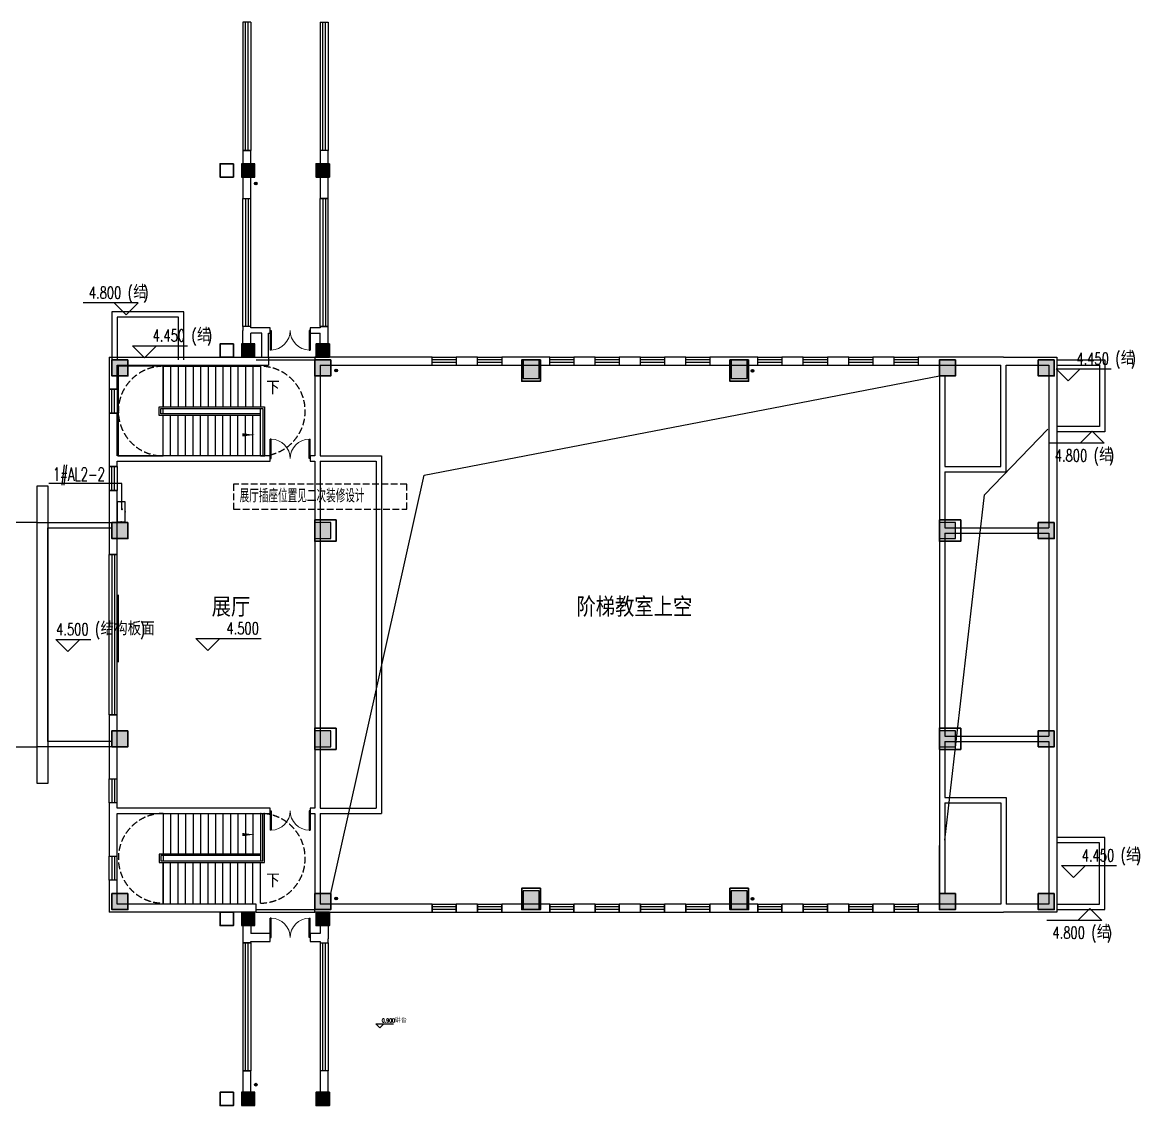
# Model space of a CAD drawing. Extents: x 0 to 302064749, y -59725395 to 1524223.
# Drawn here: x 2055353 to 2097207, y 1315480 to 1356080 of the extents above; entities that cross this region are included whole.
import ezdxf
from ezdxf.enums import TextEntityAlignment as Align

# ---------------------------------------------------------------- set-up
doc = ezdxf.new("R2010")
doc.units = 0
doc.header["$LTSCALE"] = 1000
doc.linetypes.add('DASH', pattern=[0.35, 0.25, -0.1])
for name, color, linetype in [('0-底图', 7, 'Continuous'), ('A-ANNO-IDEN-LEVL', 3, 'Continuous'), ('A-ANNO-TXT', 7, 'Continuous'), ('COLU', 7, 'Continuous'), ('COLU_HATCH', 251, 'Continuous'), ('DIM-箱柜', 7, 'Continuous'), ('DIM_ELEV', 3, 'Continuous'), ('DIM_SYMB', 3, 'Continuous'), ('DOOR_FIRE', 4, 'Continuous'), ('DOTLN', 2, 'DASH'), ('EQUIP-箱柜', 3, 'Continuous'), ('PUB_DIM', 3, 'Continuous'), ('PUB_TEXT', 7, 'Continuous'), ('STAIR', 2, 'Continuous'), ('TEL_TEXT', 7, 'Continuous'), ('TEXT', 7, 'Continuous'), ('WALL', 2, 'Continuous'), ('WINDOW', 4, 'Continuous'), ('公用-标高', 3, 'Continuous'), ('公用-说明', 7, 'Continuous'), ('家具', 8, 'Continuous'), ('建筑-楼梯', 2, 'Continuous'), ('排水', 153, 'Continuous'), ('构造做法', 140, 'Continuous'), ('看线', 30, 'Continuous')]:
    doc.layers.add(name, color=color, linetype=linetype)
doc.layers.add('砼柱', color=2, linetype='Continuous', lineweight=35)
doc.styles.add('_TCH_DIM', font='SIMPLEX', dxfattribs={"width": 0.8, "height": 5, "bigfont": 'HZTXT'})
doc.styles.add('_TEL_DIM', font='simplex.shx', dxfattribs={"width": 0.8, "height": 3.5, "bigfont": 'gbcbig.shx'})
doc.styles.get("Standard").update_dxf_attribs({"font": 'geniso.shx', "bigfont": 'hztxt.shx'})

# ---------------------------------------------------------------- blocks, each defined once
blk = doc.blocks.new('$equip$00002928')
for p, q in [((-0.75, 0.6), (-0.75, 0)), ((0.75, 0.6), (-0.75, 0.6)), ((0.75, 0), (0.75, 0.6)), ((-0.75, 0), (0.75, 0))]:
    blk.add_line(p, q)
at = {"const_width": 0.04}
blk.add_lwpolyline([(-0.75, 0.6), (-0.75, 0), (0.75, 0), (0.75, 0.6), (-0.75, 0.6), (-0.75, 0)], dxfattribs=at)
for p in [(-0.75, 0.3), (0, 0.6), (0.75, 0.3), (0, 0)]:
    blk.add_point(p)
at = {"color": 7, "style": '_TEL_DIM', "flags": 1}
for tag in ['A', 'REMARK']:
    blk.add_attdef(tag, text='', height=0.00002, dxfattribs=at).set_placement((0, 0), align=Align.MIDDLE_CENTER)
blk = doc.blocks.new('bp')
at = {"layer": '构造做法'}
for points in [[(684404, 661018), (686204, 661018), (686204, 658318), (684404, 658318)], [(684404, 660818), (686004, 660818), (686004, 658518), (684404, 658518)]]:
    blk.add_lwpolyline(points, dxfattribs=at)
blk = doc.blocks.new('ng')
at = {"layer": '排水'}
for p, q in [((345991, 781358), (346091, 781358)), ((346041, 781408), (346041, 781308))]:
    blk.add_line(p, q, dxfattribs=at)
blk.add_circle((346041, 781358), 50, dxfattribs=at)
blk = doc.blocks.new('222222')
at = {"layer": 'COLU_HATCH'}
h = blk.add_hatch(color=256, dxfattribs=at)
h.dxf.hatch_style = 1
h.paths.add_polyline_path([(1247542, 1088541), (1247542, 1089041), (1247042, 1089041), (1247042, 1088541)])
h = blk.add_hatch(color=256, dxfattribs=at)
h.dxf.hatch_style = 1
h.paths.add_polyline_path([(1250342, 1088541), (1250342, 1089041), (1249842, 1089041), (1249842, 1088541)])
h = blk.add_hatch(color=256, dxfattribs=at)
h.dxf.hatch_style = 1
h.paths.add_polyline_path([(1247542, 1081791), (1247542, 1082291), (1247042, 1082291), (1247042, 1081791)])
h = blk.add_hatch(color=256, dxfattribs=at)
h.dxf.hatch_style = 1
h.paths.add_polyline_path([(1250342, 1081791), (1250342, 1082291), (1249842, 1082291), (1249842, 1081791)])
h = blk.add_hatch(color=256, dxfattribs=at)
h.dxf.hatch_style = 1
h.paths.add_polyline_path([(1242792, 1081091), (1242792, 1081691), (1242192, 1081691), (1242192, 1081091)])
h = blk.add_hatch(color=256, dxfattribs=at)
h.dxf.hatch_style = 1
h.paths.add_polyline_path([(1250392, 1081091), (1250392, 1081691), (1249792, 1081691), (1249792, 1081091)])
h = blk.add_hatch(color=256, dxfattribs=at)
h.dxf.hatch_style = 1
h.paths.add_polyline_path([(1258192, 1080991), (1258192, 1081691), (1257592, 1081691), (1257592, 1080991)])
h = blk.add_hatch(color=256, dxfattribs=at)
h.dxf.hatch_style = 1
h.paths.add_polyline_path([(1265992, 1080991), (1265992, 1081691), (1265392, 1081691), (1265392, 1080991)])
h = blk.add_hatch(color=256, dxfattribs=at)
h.dxf.hatch_style = 1
h.paths.add_polyline_path([(1273792, 1081091), (1273792, 1081691), (1273192, 1081691), (1273192, 1081091)])
h = blk.add_hatch(color=256, dxfattribs=at)
h.dxf.hatch_style = 1
h.paths.add_polyline_path([(1277492, 1081091), (1277492, 1081691), (1276892, 1081691), (1276892, 1081091)])
h = blk.add_hatch(color=256, dxfattribs=at)
h.dxf.hatch_style = 1
h.paths.add_polyline_path([(1242792, 1074991), (1242792, 1075591), (1242192, 1075591), (1242192, 1074991)])
h = blk.add_hatch(color=256, dxfattribs=at)
h.dxf.hatch_style = 1
h.paths.add_polyline_path([(1250392, 1074991), (1250392, 1075591), (1249792, 1075591), (1249792, 1074991)])
h = blk.add_hatch(color=256, dxfattribs=at)
h.dxf.hatch_style = 1
h.paths.add_polyline_path([(1273792, 1074991), (1273792, 1075591), (1273192, 1075591), (1273192, 1074991)])
h = blk.add_hatch(color=256, dxfattribs=at)
h.dxf.hatch_style = 1
h.paths.add_polyline_path([(1277492, 1074991), (1277492, 1075591), (1276892, 1075591), (1276892, 1074991)])
h = blk.add_hatch(color=256, dxfattribs=at)
h.dxf.hatch_style = 1
h.paths.add_polyline_path([(1242792, 1067191), (1242792, 1067791), (1242192, 1067791), (1242192, 1067191)])
h = blk.add_hatch(color=256, dxfattribs=at)
h.dxf.hatch_style = 1
h.paths.add_polyline_path([(1250392, 1067191), (1250392, 1067791), (1249792, 1067791), (1249792, 1067191)])
h = blk.add_hatch(color=256, dxfattribs=at)
h.dxf.hatch_style = 1
h.paths.add_polyline_path([(1273792, 1067191), (1273792, 1067791), (1273192, 1067791), (1273192, 1067191)])
h = blk.add_hatch(color=256, dxfattribs=at)
h.dxf.hatch_style = 1
h.paths.add_polyline_path([(1277492, 1067191), (1277492, 1067791), (1276892, 1067791), (1276892, 1067191)])
h = blk.add_hatch(color=256, dxfattribs=at)
h.dxf.hatch_style = 1
h.paths.add_polyline_path([(1242792, 1061091), (1242792, 1061691), (1242192, 1061691), (1242192, 1061091)])
h = blk.add_hatch(color=256, dxfattribs=at)
h.dxf.hatch_style = 1
h.paths.add_polyline_path([(1250392, 1061091), (1250392, 1061691), (1249792, 1061691), (1249792, 1061091)])
h = blk.add_hatch(color=256, dxfattribs=at)
h.dxf.hatch_style = 1
h.paths.add_polyline_path([(1258192, 1061091), (1258192, 1061791), (1257592, 1061791), (1257592, 1061091)])
h = blk.add_hatch(color=256, dxfattribs=at)
h.dxf.hatch_style = 1
h.paths.add_polyline_path([(1265992, 1061091), (1265992, 1061791), (1265392, 1061791), (1265392, 1061091)])
h = blk.add_hatch(color=256, dxfattribs=at)
h.dxf.hatch_style = 1
h.paths.add_polyline_path([(1273792, 1061091), (1273792, 1061691), (1273192, 1061691), (1273192, 1061091)])
h = blk.add_hatch(color=256, dxfattribs=at)
h.dxf.hatch_style = 1
h.paths.add_polyline_path([(1277492, 1061091), (1277492, 1061691), (1276892, 1061691), (1276892, 1061091)])
h = blk.add_hatch(color=256, dxfattribs=at)
h.dxf.hatch_style = 1
h.paths.add_polyline_path([(1247542, 1060491), (1247542, 1060991), (1247042, 1060991), (1247042, 1060491)])
h = blk.add_hatch(color=256, dxfattribs=at)
h.dxf.hatch_style = 1
h.paths.add_polyline_path([(1250342, 1060491), (1250342, 1060991), (1249842, 1060991), (1249842, 1060491)])
h = blk.add_hatch(color=256, dxfattribs=at)
h.dxf.hatch_style = 1
h.paths.add_polyline_path([(1247542, 1053741), (1247542, 1054241), (1247042, 1054241), (1247042, 1053741)])
h = blk.add_hatch(color=256, dxfattribs=at)
h.dxf.hatch_style = 1
h.paths.add_polyline_path([(1250342, 1053741), (1250342, 1054241), (1249842, 1054241), (1249842, 1053741)])
at = {"layer": 'COLU'}
for points in [[(1247542, 1088541), (1247542, 1089041), (1247042, 1089041), (1247042, 1088541)], [(1250342, 1088541), (1250342, 1089041), (1249842, 1089041), (1249842, 1088541)], [(1247542, 1081791), (1247542, 1082291), (1247042, 1082291), (1247042, 1081791)], [(1250342, 1081791), (1250342, 1082291), (1249842, 1082291), (1249842, 1081791)], [(1242792, 1081091), (1242792, 1081691), (1242192, 1081691), (1242192, 1081091)], [(1250392, 1081091), (1250392, 1081691), (1249792, 1081691), (1249792, 1081091)], [(1258192, 1080991), (1258192, 1081691), (1257592, 1081691), (1257592, 1080991)], [(1265992, 1080991), (1265992, 1081691), (1265392, 1081691), (1265392, 1080991)], [(1273792, 1081091), (1273792, 1081691), (1273192, 1081691), (1273192, 1081091)], [(1277492, 1081091), (1277492, 1081691), (1276892, 1081691), (1276892, 1081091)], [(1242792, 1074991), (1242792, 1075591), (1242192, 1075591), (1242192, 1074991)], [(1250392, 1074991), (1250392, 1075591), (1249792, 1075591), (1249792, 1074991)], [(1273792, 1074991), (1273792, 1075591), (1273192, 1075591), (1273192, 1074991)], [(1277492, 1074991), (1277492, 1075591), (1276892, 1075591), (1276892, 1074991)], [(1242792, 1067191), (1242792, 1067791), (1242192, 1067791), (1242192, 1067191)], [(1250392, 1067191), (1250392, 1067791), (1249792, 1067791), (1249792, 1067191)], [(1273792, 1067191), (1273792, 1067791), (1273192, 1067791), (1273192, 1067191)], [(1277492, 1067191), (1277492, 1067791), (1276892, 1067791), (1276892, 1067191)], [(1242792, 1061091), (1242792, 1061691), (1242192, 1061691), (1242192, 1061091)], [(1250392, 1061091), (1250392, 1061691), (1249792, 1061691), (1249792, 1061091)], [(1258192, 1061091), (1258192, 1061791), (1257592, 1061791), (1257592, 1061091)], [(1265992, 1061091), (1265992, 1061791), (1265392, 1061791), (1265392, 1061091)], [(1273792, 1061091), (1273792, 1061691), (1273192, 1061691), (1273192, 1061091)], [(1277492, 1061091), (1277492, 1061691), (1276892, 1061691), (1276892, 1061091)], [(1247542, 1060491), (1247542, 1060991), (1247042, 1060991), (1247042, 1060491)], [(1250342, 1060491), (1250342, 1060991), (1249842, 1060991), (1249842, 1060491)], [(1247542, 1053741), (1247542, 1054241), (1247042, 1054241), (1247042, 1053741)], [(1250342, 1053741), (1250342, 1054241), (1249842, 1054241), (1249842, 1053741)]]:
    blk.add_lwpolyline(points, close=True, dxfattribs=at)
blk = doc.blocks.new('sad')
at = {"layer": '砼柱', "lineweight": 35}
for points in [[(2824858, 565806), (2824358, 565806), (2824358, 565306), (2824858, 565306)], [(2828458, 565806), (2827958, 565806), (2827958, 565306), (2828458, 565306)], [(2824858, 559056), (2824358, 559056), (2824358, 558556), (2824858, 558556)], [(2828458, 559056), (2827958, 559056), (2827958, 558556), (2828458, 558556)], [(2820908, 558456), (2820308, 558456), (2820308, 557856), (2820908, 557856)], [(2828508, 558456), (2827908, 558456), (2827908, 557856), (2828508, 557856)], [(2836358, 558456), (2835658, 558456), (2835658, 557656), (2836358, 557656)], [(2844158, 558456), (2843458, 558456), (2843458, 557656), (2844158, 557656)], [(2851908, 558456), (2851308, 558456), (2851308, 557856), (2851908, 557856)], [(2855608, 558456), (2855008, 558456), (2855008, 557856), (2855608, 557856)], [(2820908, 552356), (2820308, 552356), (2820308, 551756), (2820908, 551756)], [(2828708, 552456), (2827908, 552456), (2827908, 551656), (2828708, 551656)], [(2852108, 552456), (2851308, 552456), (2851308, 551656), (2852108, 551656)], [(2855608, 552356), (2855008, 552356), (2855008, 551756), (2855608, 551756)], [(2820908, 544556), (2820308, 544556), (2820308, 543956), (2820908, 543956)], [(2828708, 544656), (2827908, 544656), (2827908, 543856), (2828708, 543856)], [(2852108, 544656), (2851308, 544656), (2851308, 543856), (2852108, 543856)], [(2855608, 544556), (2855008, 544556), (2855008, 543956), (2855608, 543956)], [(2820908, 538456), (2820308, 538456), (2820308, 537856), (2820908, 537856)], [(2828508, 538456), (2827908, 538456), (2827908, 537856), (2828508, 537856)], [(2836358, 538656), (2835658, 538656), (2835658, 537856), (2836358, 537856)], [(2844158, 538656), (2843458, 538656), (2843458, 537856), (2844158, 537856)], [(2851908, 538456), (2851308, 538456), (2851308, 537856), (2851908, 537856)], [(2855608, 538456), (2855008, 538456), (2855008, 537856), (2855608, 537856)], [(2824858, 537756), (2824358, 537756), (2824358, 537256), (2824858, 537256)], [(2828458, 537756), (2827958, 537756), (2827958, 537256), (2828458, 537256)], [(2824858, 531006), (2824358, 531006), (2824358, 530506), (2824858, 530506)], [(2828458, 531006), (2827958, 531006), (2827958, 530506), (2828458, 530506)]]:
    blk.add_lwpolyline(points, close=True, dxfattribs=at)
blk = doc.blocks.new('A$C70683537')
at = {"layer": 'TEXT'}
blk.add_blockref('sad', (-2821208, -503056), dxfattribs=at)
blk = doc.blocks.new('$WINLIB2D$00000001')
at = {"color": 0}
for points in [[(-0.5, 0.5), (-0.5, -0.5)], [(-0.5, 0.5), (0.5, 0.5)], [(0.5, -0.5), (0.5, 0.5)], [(0.5, 0.1667), (-0.5, 0.1667)], [(0.5, -0.1667), (-0.5, -0.1667)], [(-0.5, -0.5), (0.5, -0.5)]]:
    blk.add_lwpolyline(points, dxfattribs=at)
blk = doc.blocks.new('$DorLib2D$00000002')
for p, q in [((-0.5, 0), (-0.5, 0.4875)), ((-0.475, 0.4875), (-0.5, 0.4875)), ((-0.475, 0), (-0.475, 0.4875)), ((0.475, 0), (0.475, 0.4875)), ((0.475, 0.4875), (0.5, 0.4875)), ((0.5, 0), (0.5, 0.4875)), ((-0.5, 0), (-0.475, 0)), ((0.5, 0), (0.475, 0))]:
    blk.add_line(p, q)
at = {"lineweight": 13}
for centre, start, end in [((-0.4875, 0), 0, 88.53072), ((0.4875, 0), 91.46928, 180)]:
    blk.add_arc(centre, 0.4875, start, end, dxfattribs=at)
blk = doc.blocks.new('jgfjh')
at = {"layer": 'A-ANNO-IDEN-LEVL'}
for p, q in [((1062300.2, -133354.1), (1060240.2, -133354.1)), ((1061850.2, -133804.1), (1061400.2, -133354.1)), ((1061850.2, -133804.1), (1062300.2, -133354.1)), ((1062531.6, -135414.1), (1062081.6, -134964.1)), ((1062081.6, -134964.1), (1064141.6, -134964.1)), ((1062531.6, -135414.1), (1062981.6, -134964.1)), ((1097136.8, -136279.5), (1096686.8, -135829.5)), ((1096686.8, -135829.5), (1098746.8, -135829.5)), ((1097136.8, -136279.5), (1097586.8, -135829.5)), ((1098032.8, -138166.1), (1097582.8, -138616.1)), ((1098032.8, -138166.1), (1098482.8, -138616.1)), ((1098482.8, -138616.1), (1096422.8, -138616.1)), ((1097336.8, -154894.5), (1096886.8, -154444.5)), ((1096886.8, -154444.5), (1098946.8, -154444.5)), ((1097336.8, -154894.5), (1097786.8, -154444.5)), ((1097946.6, -156049.8), (1097496.6, -156499.8)), ((1097946.6, -156049.8), (1098396.6, -156499.8)), ((1098396.6, -156499.8), (1096336.6, -156499.8))]:
    blk.add_line(p, q, dxfattribs=at)
at = {"layer": 'DIM_ELEV'}
for p, q in [((1059664.7, -146421.4), (1059214.7, -145971.4)), ((1059214.7, -145971.4), (1060527.1, -145971.4)), ((1059664.7, -146421.4), (1060114.7, -145971.4)), ((1064904.9, -146385), (1064454.9, -145935)), ((1064454.9, -145935), (1066905.9, -145935)), ((1064904.9, -146385), (1065354.9, -145935))]:
    blk.add_line(p, q, dxfattribs=at)
at = {"layer": 'DIM_SYMB'}
for points in [[(1066931.3, -136523.4, 0, 0, 0), (1062351.3, -136523.4, 0, 0, 0), (1062351.3, -138303.4, 0, 0, 0), (1066651.3, -138303.4, 0, 120, 0), (1066201.3, -138303.4, 0, 0, 0)], [(1066931.3, -155063.4, 0, 0, 0), (1062351.3, -155063.4, 0, 0, 0), (1062351.3, -153283.4, 0, 0, 0), (1066651.3, -153283.4, 0, 120, 0), (1066201.3, -153283.4, 0, 0, 0)]]:
    blk.add_lwpolyline(points, format="xyseb", dxfattribs=at)
at = {"layer": 'PUB_DIM'}
for points in [[(1069511.3, -155493.4), (1073004.8, -139810.8), (1092311.3, -136093.4)], [(1092511.3, -153493.4), (1094004, -140553.5), (1096371.3, -138093.4)]]:
    blk.add_lwpolyline(points, dxfattribs=at)
at = {"layer": 'STAIR'}
for p, q in [((1063231.3, -135733.4), (1061551.3, -135733.4)), ((1061551.3, -135733.4), (1061551.3, -139093.4)), ((1063231.3, -135733.4), (1066871.3, -135733.4)), ((1063231.3, -135733.4), (1063231.3, -137253.4)), ((1063231.3, -137253.4), (1063231.3, -135733.4)), ((1063511.3, -135733.4), (1063511.3, -137253.4)), ((1063791.3, -135733.4), (1063791.3, -137253.4)), ((1064071.3, -135733.4), (1064071.3, -137253.4)), ((1064351.3, -135733.4), (1064351.3, -137253.4)), ((1064631.3, -135733.4), (1064631.3, -137253.4)), ((1064911.3, -135733.4), (1064911.3, -137253.4)), ((1065191.3, -135733.4), (1065191.3, -137253.4)), ((1065471.3, -135733.4), (1065471.3, -137253.4)), ((1065751.3, -135733.4), (1065751.3, -137253.4)), ((1066031.3, -135733.4), (1066031.3, -137253.4)), ((1066311.3, -135733.4), (1066311.3, -137253.4)), ((1066591.3, -135733.4), (1066591.3, -137253.4)), ((1066871.3, -135733.4), (1066871.3, -137253.4)), ((1092311.3, -136093.4), (1092311.3, -137893.4)), ((1063081.3, -137573.4), (1063081.3, -137253.4)), ((1063081.3, -137253.4), (1067021.3, -137253.4)), ((1067021.3, -137253.4), (1067021.3, -139093.4)), ((1066871.3, -137573.4), (1063081.3, -137573.4)), ((1063141.3, -137513.4), (1063141.3, -137313.4)), ((1063141.3, -137313.4), (1066961.3, -137313.4)), ((1066871.3, -137513.4), (1063141.3, -137513.4)), ((1063231.3, -137313.4), (1066871.3, -137313.4)), ((1063231.3, -137513.4), (1063231.3, -137313.4)), ((1066871.3, -137513.4), (1063231.3, -137513.4)), ((1063231.3, -139093.4), (1063231.3, -137573.4)), ((1063231.3, -139093.4), (1063231.3, -137573.4)), ((1063511.3, -139093.4), (1063511.3, -137573.4)), ((1063791.3, -139093.4), (1063791.3, -137573.4)), ((1064071.3, -139093.4), (1064071.3, -137573.4)), ((1064351.3, -139093.4), (1064351.3, -137573.4)), ((1064631.3, -139093.4), (1064631.3, -137573.4)), ((1064911.3, -139093.4), (1064911.3, -137573.4)), ((1065191.3, -139093.4), (1065191.3, -137573.4)), ((1065471.3, -139093.4), (1065471.3, -137573.4)), ((1065751.3, -139093.4), (1065751.3, -137573.4)), ((1066031.3, -139093.4), (1066031.3, -137573.4)), ((1066311.3, -139093.4), (1066311.3, -137573.4)), ((1066591.3, -139093.4), (1066591.3, -137573.4)), ((1066871.3, -137513.4), (1066871.3, -137313.4)), ((1066871.3, -137573.4), (1066871.3, -137513.4)), ((1066871.3, -137573.4), (1066871.3, -137513.4)), ((1066871.3, -139093.4), (1066871.3, -137573.4)), ((1066961.3, -137313.4), (1066961.3, -139093.4)), ((1061551.3, -139093.4), (1063231.3, -139093.4)), ((1066871.3, -139093.4), (1063231.3, -139093.4)), ((1067021.3, -139093.4), (1066961.3, -139093.4)), ((1063231.3, -152493.4), (1063231.3, -154013.4)), ((1063231.3, -152493.4), (1063231.3, -154013.4)), ((1063511.3, -152493.4), (1063511.3, -154013.4)), ((1063791.3, -152493.4), (1063791.3, -154013.4)), ((1064071.3, -152493.4), (1064071.3, -154013.4)), ((1064351.3, -152493.4), (1064351.3, -154013.4)), ((1064631.3, -152493.4), (1064631.3, -154013.4)), ((1064911.3, -152493.4), (1064911.3, -154013.4)), ((1065191.3, -152493.4), (1065191.3, -154013.4)), ((1065471.3, -152493.4), (1065471.3, -154013.4)), ((1065751.3, -152493.4), (1065751.3, -154013.4)), ((1066031.3, -152493.4), (1066031.3, -154013.4)), ((1066311.3, -152493.4), (1066311.3, -154013.4)), ((1066591.3, -152493.4), (1066591.3, -154013.4)), ((1066871.3, -152493.4), (1066871.3, -154013.4)), ((1066961.3, -154273.4), (1066961.3, -152493.4)), ((1067021.3, -154333.4), (1067021.3, -152493.4)), ((1066871.3, -154013.4), (1063081.3, -154013.4)), ((1063081.3, -154013.4), (1063081.3, -154333.4)), ((1066871.3, -154013.4), (1066871.3, -154073.4)), ((1066871.3, -154013.4), (1066871.3, -154073.4)), ((1092311.3, -155493.4), (1092311.3, -153693.4)), ((1063081.3, -154333.4), (1067021.3, -154333.4)), ((1066871.3, -154073.4), (1063141.3, -154073.4)), ((1063141.3, -154073.4), (1063141.3, -154273.4)), ((1063141.3, -154273.4), (1066961.3, -154273.4)), ((1066871.3, -154073.4), (1063231.3, -154073.4)), ((1063231.3, -154073.4), (1063231.3, -154273.4)), ((1063231.3, -154273.4), (1066871.3, -154273.4)), ((1063231.3, -155853.4), (1063231.3, -154333.4)), ((1063231.3, -154333.4), (1063231.3, -155853.4)), ((1063511.3, -155853.4), (1063511.3, -154333.4)), ((1063791.3, -155853.4), (1063791.3, -154333.4)), ((1064071.3, -155853.4), (1064071.3, -154333.4)), ((1064351.3, -155853.4), (1064351.3, -154333.4)), ((1064631.3, -155853.4), (1064631.3, -154333.4)), ((1064911.3, -155853.4), (1064911.3, -154333.4)), ((1065191.3, -155853.4), (1065191.3, -154333.4)), ((1065471.3, -155853.4), (1065471.3, -154333.4)), ((1065751.3, -155853.4), (1065751.3, -154333.4)), ((1066031.3, -155853.4), (1066031.3, -154333.4)), ((1066311.3, -155853.4), (1066311.3, -154333.4)), ((1066591.3, -155853.4), (1066591.3, -154333.4)), ((1066871.3, -154073.4), (1066871.3, -154273.4)), ((1066871.3, -155853.4), (1066871.3, -154333.4))]:
    blk.add_line(p, q, dxfattribs=at)
at = {"layer": 'WALL'}
for p, q in [((1066211.3, -127643.4), (1066211.3, -129443.4)), ((1066511.3, -127643.4), (1066211.3, -127643.4)), ((1066511.3, -129443.4), (1066511.3, -127643.4)), ((1069111.3, -127643.4), (1069111.3, -129443.4)), ((1069411.3, -127643.4), (1069111.3, -127643.4)), ((1069411.3, -129443.4), (1069411.3, -127643.4)), ((1066211.3, -129443.4), (1066511.3, -129443.4)), ((1069111.3, -129443.4), (1069411.3, -129443.4)), ((1066511.3, -134243.4), (1066211.3, -134243.4)), ((1066211.3, -134243.4), (1066211.3, -134393.4)), ((1066511.3, -134293.4), (1066511.3, -134243.4)), ((1067031.3, -134293.4), (1066511.3, -134293.4)), ((1067238.6, -134293.4), (1067031.3, -134293.4)), ((1067238.6, -134493.4), (1067238.6, -134293.4)), ((1069111.3, -134293.4), (1068738.6, -134293.4)), ((1068738.6, -134293.4), (1068738.6, -134493.4)), ((1069411.3, -134243.4), (1069111.3, -134243.4)), ((1069111.3, -134243.4), (1069111.3, -134293.4)), ((1069411.3, -134393.4), (1069411.3, -134243.4)), ((1066211.3, -135093.4), (1066211.3, -134393.4)), ((1066511.3, -135093.4), (1066511.3, -134493.4)), ((1066931.3, -134493.4), (1066511.3, -134493.4)), ((1066931.3, -135393.4), (1066931.3, -134493.4)), ((1067171.3, -134493.4), (1067238.6, -134493.4)), ((1067171.3, -135393.4), (1067171.3, -134493.4)), ((1068738.6, -134493.4), (1069111.3, -134493.4)), ((1069111.3, -135193.4), (1069111.3, -134493.4)), ((1069411.3, -135193.4), (1069411.3, -134393.4)), ((1066211.3, -135093.4), (1066511.3, -135093.4)), ((1061211.3, -135393.4), (1061211.3, -136593.4)), ((1061211.3, -135393.4), (1066931.3, -135393.4)), ((1067171.3, -135393.4), (1067171.3, -135393.4)), ((1067171.3, -135393.4), (1067171.3, -135693.4)), ((1068911.3, -135393.4), (1068911.3, -139093.4)), ((1073311.3, -135393.4), (1068911.3, -135393.4)), ((1069111.3, -135193.4), (1069411.3, -135193.4)), ((1073311.3, -135693.4), (1073311.3, -135393.4)), ((1075011.3, -135393.4), (1074211.3, -135393.4)), ((1074211.3, -135393.4), (1074211.3, -135693.4)), ((1075011.3, -135693.4), (1075011.3, -135393.4)), ((1077711.3, -135393.4), (1075911.3, -135393.4)), ((1075911.3, -135393.4), (1075911.3, -135693.4)), ((1077711.3, -135693.4), (1077711.3, -135393.4)), ((1079411.3, -135393.4), (1078611.3, -135393.4)), ((1078611.3, -135393.4), (1078611.3, -135693.4)), ((1079411.3, -135693.4), (1079411.3, -135393.4)), ((1081111.3, -135393.4), (1080311.3, -135393.4)), ((1080311.3, -135393.4), (1080311.3, -135693.4)), ((1081111.3, -135693.4), (1081111.3, -135393.4)), ((1082811.3, -135393.4), (1082011.3, -135393.4)), ((1082011.3, -135393.4), (1082011.3, -135693.4)), ((1082811.3, -135693.4), (1082811.3, -135393.4)), ((1085511.3, -135393.4), (1083711.3, -135393.4)), ((1083711.3, -135393.4), (1083711.3, -135693.4)), ((1085511.3, -135693.4), (1085511.3, -135393.4)), ((1087211.3, -135393.4), (1086411.3, -135393.4)), ((1086411.3, -135393.4), (1086411.3, -135693.4)), ((1087211.3, -135693.4), (1087211.3, -135393.4)), ((1088911.3, -135393.4), (1088111.3, -135393.4)), ((1088111.3, -135393.4), (1088111.3, -135693.4)), ((1088911.3, -135693.4), (1088911.3, -135393.4)), ((1090611.3, -135393.4), (1089811.3, -135393.4)), ((1089811.3, -135393.4), (1089811.3, -135693.4)), ((1090611.3, -135693.4), (1090611.3, -135393.4)), ((1094711.3, -135393.4), (1091511.3, -135393.4)), ((1091511.3, -135393.4), (1091511.3, -135693.4)), ((1094711.3, -135393.4), (1096711.3, -135393.4)), ((1096711.3, -135393.4), (1096711.3, -141893.4)), ((1061511.3, -136593.4), (1061511.3, -135693.4)), ((1061511.3, -135693.4), (1067031.3, -135693.4)), ((1067031.3, -135693.4), (1067171.3, -135693.4)), ((1069111.3, -135693.4), (1069111.3, -139093.4)), ((1069111.3, -135693.4), (1073311.3, -135693.4)), ((1074211.3, -135693.4), (1075011.3, -135693.4)), ((1075911.3, -135693.4), (1077711.3, -135693.4)), ((1078611.3, -135693.4), (1079411.3, -135693.4)), ((1080311.3, -135693.4), (1081111.3, -135693.4)), ((1082011.3, -135693.4), (1082811.3, -135693.4)), ((1083711.3, -135693.4), (1085511.3, -135693.4)), ((1086411.3, -135693.4), (1087211.3, -135693.4)), ((1088111.3, -135693.4), (1088911.3, -135693.4)), ((1089811.3, -135693.4), (1090611.3, -135693.4)), ((1091511.3, -135693.4), (1094611.3, -135693.4)), ((1094611.3, -139493.4), (1094611.3, -135693.4)), ((1094811.3, -135693.4), (1096411.3, -135693.4)), ((1094811.3, -139693.4), (1094811.3, -135693.4)), ((1096411.3, -135693.4), (1096411.3, -141793.4)), ((1092311.3, -136093.4), (1092311.3, -139593.4)), ((1092511.3, -136093.4), (1092311.3, -136093.4)), ((1092511.3, -136093.4), (1092511.3, -139493.4)), ((1061211.3, -136593.4), (1061511.3, -136593.4)), ((1061511.3, -137493.4), (1061211.3, -137493.4)), ((1061211.3, -137493.4), (1061211.3, -139193.4)), ((1061511.3, -139093.4), (1061511.3, -137493.4)), ((1061211.3, -139193.4), (1061211.3, -139493.4)), ((1067238.6, -139093.4), (1061511.3, -139093.4)), ((1061511.3, -139293.4), (1067238.6, -139293.4)), ((1061511.3, -139493.4), (1061511.3, -139293.4)), ((1067238.6, -139293.4), (1067238.6, -139093.4)), ((1068911.3, -139093.4), (1068738.6, -139093.4)), ((1068738.6, -139093.4), (1068738.6, -139293.4)), ((1068738.6, -139293.4), (1068911.3, -139293.4)), ((1068911.3, -139293.4), (1068911.3, -152293.4)), ((1069111.3, -139093.4), (1071411.3, -139093.4)), ((1069111.3, -139293.4), (1071211.3, -139293.4)), ((1069111.3, -139293.4), (1069111.3, -152293.4)), ((1071211.3, -139293.4), (1071211.3, -152293.4)), ((1071411.3, -139093.4), (1071411.3, -152493.4)), ((1061211.3, -139493.4), (1061511.3, -139493.4)), ((1092311.3, -139593.4), (1092311.3, -141893.4)), ((1092511.3, -139493.4), (1094611.3, -139493.4)), ((1092511.3, -139693.4), (1092511.3, -141793.4)), ((1092511.3, -139693.4), (1094811.3, -139693.4)), ((1061511.3, -140393.4), (1061211.3, -140393.4)), ((1061211.3, -140393.4), (1061211.3, -142793.4)), ((1061511.3, -142793.4), (1061511.3, -140393.4)), ((1092511.3, -141793.4), (1096411.3, -141793.4)), ((1092311.3, -141893.4), (1092311.3, -149693.4)), ((1092511.3, -141993.4), (1092511.3, -149593.4)), ((1092511.3, -141993.4), (1096411.3, -141993.4)), ((1096411.3, -141993.4), (1096411.3, -149593.4)), ((1096711.3, -141893.4), (1096711.3, -149693.4)), ((1061211.3, -142793.4), (1061511.3, -142793.4)), ((1061511.3, -148793.4), (1061211.3, -148793.4)), ((1061211.3, -148793.4), (1061211.3, -151193.4)), ((1061511.3, -151193.4), (1061511.3, -148793.4)), ((1092311.3, -149693.4), (1092311.3, -151993.4)), ((1092511.3, -149593.4), (1096411.3, -149593.4)), ((1092511.3, -149793.4), (1092511.3, -151893.4)), ((1092511.3, -149793.4), (1096411.3, -149793.4)), ((1096411.3, -149793.4), (1096411.3, -155893.4)), ((1096711.3, -149693.4), (1096711.3, -156193.4)), ((1061211.3, -151193.4), (1061511.3, -151193.4)), ((1092511.3, -151893.4), (1094811.3, -151893.4)), ((1094811.3, -151893.4), (1094811.3, -155893.4)), ((1061511.3, -152093.4), (1061211.3, -152093.4)), ((1061211.3, -152093.4), (1061211.3, -152393.4)), ((1061511.3, -152293.4), (1061511.3, -152093.4)), ((1067238.6, -152293.4), (1061511.3, -152293.4)), ((1067238.6, -152493.4), (1067238.6, -152293.4)), ((1068911.3, -152293.4), (1068738.6, -152293.4)), ((1068738.6, -152293.4), (1068738.6, -152493.4)), ((1069111.3, -152293.4), (1071211.3, -152293.4)), ((1092311.3, -151993.4), (1092311.3, -155493.4)), ((1092511.3, -152093.4), (1092511.3, -155493.4)), ((1092511.3, -152093.4), (1094611.3, -152093.4)), ((1094611.3, -152093.4), (1094611.3, -155893.4)), ((1061211.3, -152393.4), (1061211.3, -154093.4)), ((1061511.3, -154093.4), (1061511.3, -152493.4)), ((1061511.3, -152493.4), (1067238.6, -152493.4)), ((1068738.6, -152493.4), (1068911.3, -152493.4)), ((1068911.3, -152493.4), (1068911.3, -155893.4)), ((1069111.3, -152493.4), (1071411.3, -152493.4)), ((1069111.3, -152493.4), (1069111.3, -155893.4)), ((1061211.3, -154093.4), (1061511.3, -154093.4)), ((1061511.3, -154993.4), (1061211.3, -154993.4)), ((1061211.3, -154993.4), (1061211.3, -156193.4)), ((1061511.3, -155893.4), (1061511.3, -154993.4)), ((1092511.3, -155493.4), (1092311.3, -155493.4)), ((1066711.3, -155893.4), (1061511.3, -155893.4)), ((1066711.3, -156193.4), (1066711.3, -155893.4)), ((1068911.3, -155893.4), (1068911.3, -155893.4)), ((1068911.3, -156193.4), (1068911.3, -155893.4)), ((1073311.3, -155893.4), (1069111.3, -155893.4)), ((1073311.3, -156193.4), (1073311.3, -155893.4)), ((1075011.3, -155893.4), (1074211.3, -155893.4)), ((1074211.3, -155893.4), (1074211.3, -156193.4)), ((1075011.3, -156193.4), (1075011.3, -155893.4)), ((1077711.3, -155893.4), (1075911.3, -155893.4)), ((1075911.3, -155893.4), (1075911.3, -156193.4)), ((1077711.3, -156193.4), (1077711.3, -155893.4)), ((1079411.3, -155893.4), (1078611.3, -155893.4)), ((1078611.3, -155893.4), (1078611.3, -156193.4)), ((1079411.3, -156193.4), (1079411.3, -155893.4)), ((1081111.3, -155893.4), (1080311.3, -155893.4)), ((1080311.3, -155893.4), (1080311.3, -156193.4)), ((1081111.3, -156193.4), (1081111.3, -155893.4)), ((1082811.3, -155893.4), (1082011.3, -155893.4)), ((1082011.3, -155893.4), (1082011.3, -156193.4)), ((1082811.3, -156193.4), (1082811.3, -155893.4)), ((1085511.3, -155893.4), (1083711.3, -155893.4)), ((1083711.3, -155893.4), (1083711.3, -156193.4)), ((1085511.3, -156193.4), (1085511.3, -155893.4)), ((1087211.3, -155893.4), (1086411.3, -155893.4)), ((1086411.3, -155893.4), (1086411.3, -156193.4)), ((1087211.3, -156193.4), (1087211.3, -155893.4)), ((1088911.3, -155893.4), (1088111.3, -155893.4)), ((1088111.3, -155893.4), (1088111.3, -156193.4)), ((1088911.3, -156193.4), (1088911.3, -155893.4)), ((1090611.3, -155893.4), (1089811.3, -155893.4)), ((1089811.3, -155893.4), (1089811.3, -156193.4)), ((1090611.3, -156193.4), (1090611.3, -155893.4)), ((1094611.3, -155893.4), (1091511.3, -155893.4)), ((1091511.3, -155893.4), (1091511.3, -156193.4)), ((1096411.3, -155893.4), (1094811.3, -155893.4)), ((1066711.3, -156193.4), (1061211.3, -156193.4)), ((1066211.3, -156493.4), (1066211.3, -157193.4)), ((1066511.3, -156493.4), (1066211.3, -156493.4)), ((1066511.3, -156493.4), (1066511.3, -156993.4)), ((1069011.3, -156193.4), (1068911.3, -156193.4)), ((1069011.3, -156193.4), (1073311.3, -156193.4)), ((1069111.3, -156393.4), (1069111.3, -156993.4)), ((1069411.3, -156393.4), (1069111.3, -156393.4)), ((1069411.3, -156393.4), (1069411.3, -157193.4)), ((1074211.3, -156193.4), (1075011.3, -156193.4)), ((1075911.3, -156193.4), (1077711.3, -156193.4)), ((1078611.3, -156193.4), (1079411.3, -156193.4)), ((1080311.3, -156193.4), (1081111.3, -156193.4)), ((1082011.3, -156193.4), (1082811.3, -156193.4)), ((1083711.3, -156193.4), (1085511.3, -156193.4)), ((1086411.3, -156193.4), (1087211.3, -156193.4)), ((1088111.3, -156193.4), (1088911.3, -156193.4)), ((1089811.3, -156193.4), (1090611.3, -156193.4)), ((1091511.3, -156193.4), (1094711.3, -156193.4)), ((1096711.3, -156193.4), (1094711.3, -156193.4)), ((1066211.3, -157193.4), (1066211.3, -157343.4)), ((1066211.3, -157343.4), (1066511.3, -157343.4)), ((1067238.6, -156993.4), (1066511.3, -156993.4)), ((1066511.3, -157293.4), (1067238.6, -157293.4)), ((1066511.3, -157343.4), (1066511.3, -157293.4)), ((1067238.6, -157293.4), (1067238.6, -156993.4)), ((1069111.3, -156993.4), (1068738.6, -156993.4)), ((1068738.6, -156993.4), (1068738.6, -157293.4)), ((1068738.6, -157293.4), (1069111.3, -157293.4)), ((1069111.3, -157293.4), (1069111.3, -157343.4)), ((1069111.3, -157343.4), (1069411.3, -157343.4)), ((1069411.3, -157343.4), (1069411.3, -157193.4)), ((1066511.3, -162143.4), (1066211.3, -162143.4)), ((1066211.3, -162143.4), (1066211.3, -163193.4)), ((1066511.3, -163193.4), (1066511.3, -162143.4)), ((1069411.3, -162143.4), (1069111.3, -162143.4)), ((1069111.3, -162143.4), (1069111.3, -163193.4)), ((1069411.3, -163193.4), (1069411.3, -162143.4)), ((1066211.3, -163193.4), (1066511.3, -163193.4)), ((1069111.3, -163193.4), (1069411.3, -163193.4))]:
    blk.add_line(p, q, dxfattribs=at)
at = {"layer": '公用-标高'}
for p, q in [((1071350.5, -160529.7), (1071200.5, -160379.7)), ((1071200.5, -160379.7), (1071854.5, -160379.7)), ((1071350.5, -160529.7), (1071500.5, -160379.7))]:
    blk.add_line(p, q, dxfattribs=at)
at = {"layer": '家具'}
blk.add_line((1061551.3, -144293.1), (1061551.3, -146827.9), dxfattribs=at)
at = {"layer": '建筑-楼梯', "color": 9, "linetype": 'DASH'}
for centre, start, end in [((1063231.3, -137413.4), 90, 270), ((1066871.3, -137413.4), 270, 90), ((1063231.3, -154173.4), 90, 270), ((1066871.3, -154173.4), 270, 90)]:
    blk.add_arc(centre, 1680, start, end, dxfattribs=at)
at = {"layer": '看线', "linetype": 'Continuous'}
for p, q in [((1066711.3, -135393.4), (1068911.3, -135393.4)), ((1066711.3, -135493.4), (1068911.3, -135493.4)), ((1066711.3, -156093.4), (1068911.3, -156093.4)), ((1066711.3, -156193.4), (1068911.3, -156193.4))]:
    blk.add_line(p, q, dxfattribs=at)
at = {"layer": '看线'}
blk.add_lwpolyline([(1058511.3, -140214.4), (1058911.3, -140214.4), (1058911.3, -151372.4), (1058511.3, -151372.4)], close=True, dxfattribs=at)
for points in [[(1058511.3, -141593.4), (1056511.3, -141593.4), (1056511.3, -149993.4), (1058511.3, -149993.4)], [(1061311.3, -149993.4), (1058511.3, -149993.4), (1058511.3, -141593.4), (1061311.3, -141593.4)], [(1061311.3, -149793.4), (1058911.3, -149793.4), (1058911.3, -141793.4), (1061311.3, -141793.4)]]:
    blk.add_lwpolyline(points, dxfattribs=at)
for name, p in [('222222', (-180880.7, -1217184.4)), ('A$C70683537', (1062211.3, -190893.4))]:
    blk.add_blockref(name, p)
at = {"layer": 'DOOR_FIRE', "xscale": 1500}
for p, yscale, zscale, rotation in [((1067988.6, -134393.4), 1500, 200, 180.0000000000306), ((1067988.6, -139193.4), -1500, 200, 180), ((1067988.6, -152393.4), 1500, 200, 180), ((1067988.6, -157143.4), -1500, 300, 179.999999999969)]:
    blk.add_blockref('$DorLib2D$00000002', p, dxfattribs=dict(at, yscale=yscale, zscale=zscale, rotation=rotation))
at = {"layer": 'WINDOW', "zscale": 300}
for p, xscale, yscale, rotation in [((1066361.3, -125243.4), 4800, 300, 269.9999999999839), ((1069261.3, -125243.4), 4800, -300, 269.9999999999815), ((1066361.3, -131843.4), -4800, 300, 269.9999999999839), ((1069261.3, -131843.4), -4800, -300, 269.9999999999815), ((1073761.3, -135543.4), 900, -300, 2.005458508887676e-08), ((1075461.3, -135543.4), 900, -300, 2.005458508887676e-08), ((1078161.3, -135543.4), 900, -300, 2.005458508887676e-08), ((1079861.3, -135543.4), 900, -300, 2.005458508887676e-08), ((1081561.3, -135543.4), 900, -300, 2.005458508887676e-08), ((1083261.3, -135543.4), 900, -300, 2.005458508887676e-08), ((1085961.3, -135543.4), 900, -300, 2.005458508887676e-08), ((1087661.3, -135543.4), 900, -300, 2.005458508887676e-08), ((1089361.3, -135543.4), 900, -300, 2.005458508887676e-08), ((1091061.3, -135543.4), 900, -300, 2.005458508887676e-08), ((1061361.3, -137043.4), -900, -300, 90), ((1061361.3, -139943.4), -900, -300, 90), ((1061361.3, -145793.4), 6000, 300, 90), ((1061361.3, -151643.4), 900, -300, 90), ((1061361.3, -154543.4), 900, -300, 90), ((1073761.3, -156043.4), -900, -300, 179.9999999799457), ((1075461.3, -156043.4), -900, -300, 179.9999999799457), ((1078161.3, -156043.4), -900, -300, 179.9999999799457), ((1079861.3, -156043.4), -900, -300, 179.9999999799457), ((1081561.3, -156043.4), -900, -300, 179.9999999799457), ((1083261.3, -156043.4), -900, -300, 179.9999999799457), ((1085961.3, -156043.4), -900, -300, 179.9999999799457), ((1087661.3, -156043.4), -900, -300, 179.9999999799457), ((1089361.3, -156043.4), -900, -300, 179.9999999799457), ((1091061.3, -156043.4), -900, -300, 179.9999999799457), ((1066361.3, -159743.4), 4800, 300, 269.9999999995609), ((1069261.3, -159743.4), 4800, -300, 269.9999999995609)]:
    blk.add_blockref('$WINLIB2D$00000001', p, dxfattribs=dict(at, xscale=xscale, yscale=yscale, rotation=rotation))
at = {"layer": '排水'}
for p in [(720656.3, -910244.2), (723668.5, -917248.5), (739262.7, -917260.9), (723668.5, -937035.2), (739262.7, -937047.5), (720661.1, -944014.8)]:
    blk.add_blockref('ng', p, dxfattribs=at)
at = {"layer": '构造做法', "xscale": -1}
for p, rotation in [((402993.1, -819897.5), 270), ((412307.2, 504924.8), 180)]:
    blk.add_blockref('bp', p, dxfattribs=dict(at, rotation=rotation))
at = {"layer": '构造做法'}
blk.add_blockref('bp', (412307.2, -796511.6), dxfattribs=at)
at = {"layer": 'A-ANNO-TXT', "style": '_TCH_DIM', "width": 0.705882}
for s, height, p in [('(', 446.2, (1061902.2, -133196.6)), (')', 446.2, (1062480.8, -133196.6)), ('4.800', 446.25, (1060447.2, -133196.6)), ('(', 446.2, (1064291.6, -134806.6)), (')', 446.2, (1064870.2, -134806.6)), ('4.450', 446.25, (1062836.6, -134806.6)), ('(', 446.2, (1098896.8, -135672)), (')', 446.2, (1099475.5, -135672)), ('4.450', 446.25, (1097441.8, -135672)), ('4.800', 446.25, (1096629.8, -139298.6)), ('(', 446.2, (1098084.8, -139298.6)), (')', 446.2, (1098663.4, -139298.6)), ('4.450', 446.25, (1097641.8, -154287)), ('(', 446.2, (1099096.8, -154287)), (')', 446.2, (1099675.5, -154287)), ('4.800', 446.25, (1096543.6, -157182.3)), ('(', 446.2, (1097998.6, -157182.3)), (')', 446.2, (1098577.2, -157182.3))]:
    blk.add_text(s, height=height, dxfattribs=at).set_placement(p)
at = {"layer": 'A-ANNO-TXT', "style": '_TCH_DIM'}
for p in [(1062112.2, -133196.6), (1064501.6, -134806.6), (1099106.8, -135672), (1098294.8, -139298.6), (1099306.8, -154287), (1098208.6, -157182.3)]:
    blk.add_text('结', height=506.4, dxfattribs=at).set_placement(p)
at = {"layer": 'PUB_TEXT', "style": '_TCH_DIM'}
for s, height, p in [('下', 506.4, (1067088.8, -136785.9)), ('结构板面', 506.38, (1060887.1, -145813.9)), ('下', 506.4, (1067088.8, -155258.7))]:
    blk.add_text(s, height=height, dxfattribs=at).set_placement(p)
at = {"layer": 'PUB_TEXT'}
for s, p in [('展厅', (1065047.4, -145120.3)), ('阶梯教室上空', (1078711.6, -145120.3))]:
    blk.add_text(s, height=723.4, dxfattribs=at).set_placement(p)
at = {"layer": 'PUB_TEXT', "style": '_TCH_DIM', "width": 0.705882}
for s, height, p in [('4.500', 446.25, (1059222.1, -145813.9)), ('(', 446.2, (1060677.1, -145813.9)), (')', 446.2, (1062361.5, -145813.9)), ('4.500', 446.25, (1065600.9, -145777.5))]:
    blk.add_text(s, height=height, dxfattribs=at).set_placement(p)
at = {"layer": '公用-说明', "style": '_TCH_DIM', "width": 0.705882}
blk.add_text('0.900', height=148.75, dxfattribs=at).set_placement((1071419.5, -160327.2))
at = {"layer": '公用-说明', "style": '_TCH_DIM'}
blk.add_text('讲台', height=168.79, dxfattribs=at).set_placement((1071904.5, -160327.2))

msp = doc.modelspace()

# ---------------------------------------------------------------- linework, layer by layer
at = {"layer": 'DIM-箱柜'}
for p, q in [((2059083, 1338797), (2056347, 1338797)), ((2059083, 1337835), (2059083, 1338797))]:
    msp.add_line(p, q, dxfattribs=at)
at = {"layer": 'DIM-箱柜', "const_width": 40}
msp.add_lwpolyline([(2059083, 1337815, 1), (2059083, 1337855, 1)], format="xyb", close=True, dxfattribs=at)
at = {"layer": 'DOTLN', "linetype": 'DASH'}
msp.add_lwpolyline([(2063263, 1337832), (2069757, 1337832), (2069757, 1338777), (2063263, 1338777)], close=True, dxfattribs=at)

# ---------------------------------------------------------------- block references
at = {"layer": '0-底图'}
msp.add_blockref('jgfjh', (997397, 1478924), dxfattribs=at)
at = {"layer": 'EQUIP-箱柜', "xscale": 500, "yscale": 500, "zscale": 500, "rotation": 270}
msp.add_blockref('$equip$00002928', (2058908, 1337733), dxfattribs=at)

# ---------------------------------------------------------------- texts
at = {"layer": 'DIM-箱柜', "color": 7, "style": '_TEL_DIM', "width": 0.64}
msp.add_text('1#AL2-2', height=500, dxfattribs=at).set_placement((2056497, 1338897))
at = {"layer": 'TEL_TEXT', "style": '_TEL_DIM', "width": 0.8}
msp.add_text('展厅插座位置见二次装修设计', height=500, dxfattribs=at).set_placement((2063491, 1338087))

doc.saveas('drawing.dxf')
